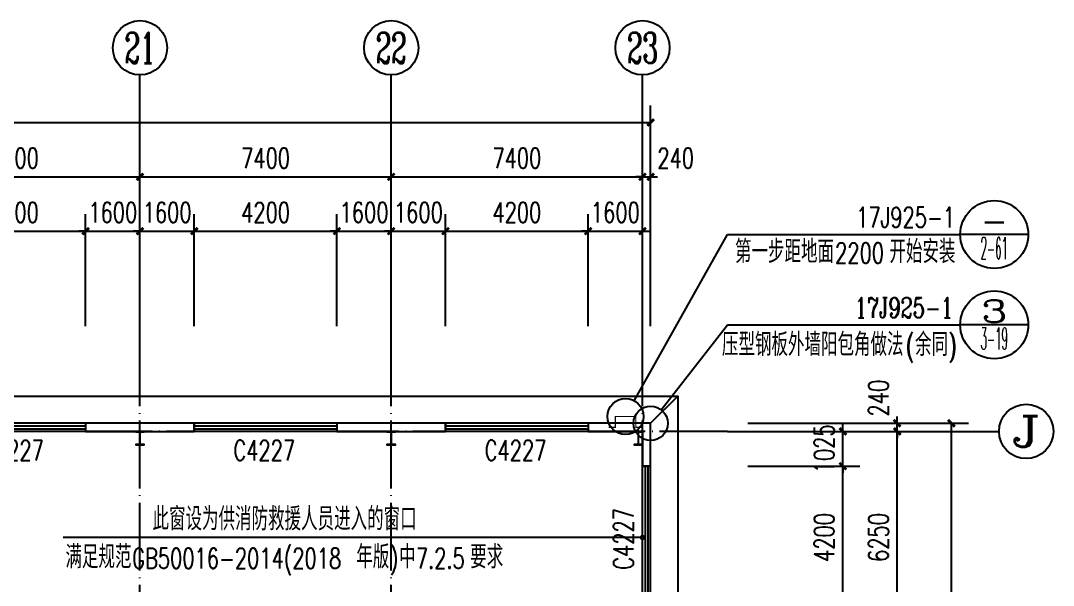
# Model space of a CAD drawing. Extents: x 13898408 to 14113608, y -853943 to -68012.
# Drawn here: x 14061094 to 14091508, y -244178 to -227543 of the extents above; entities that cross this region are included whole.
import ezdxf
from ezdxf.enums import TextEntityAlignment as Align

# ---------------------------------------------------------------- set-up
doc = ezdxf.new("R2010")
doc.units = 0
doc.header["$LTSCALE"] = 1000
doc.header["$MEASUREMENT"] = 0
doc.linetypes.add('DOTE', pattern=[2.42, 2, -0.2, 0.02, -0.2])
for name, color, linetype in [('AXIS', 3, 'Continuous'), ('AXIS_TEXT', 7, 'Continuous'), ('COLUMN', 2, 'Continuous'), ('DIM_IDEN', 3, 'Continuous'), ('DIM_LEAD', 3, 'Continuous'), ('DOTE', 1, 'DOTE'), ('PUB_DIM', 3, 'Continuous'), ('PUB_TEXT', 7, 'Continuous'), ('WALL-PARAPET', 6, 'Continuous'), ('WINDOW', 4, 'Continuous'), ('WINDOW_TEXT', 7, 'Continuous')]:
    doc.layers.add(name, color=color, linetype=linetype)
doc.styles.add('_TCH_AXIS', font='COMPLEX', dxfattribs={"bigfont": 'GBCBIG'})
doc.styles.add('_TCH_DIM', font='SIMPLEX', dxfattribs={"bigfont": 'GBCBIG'})
doc.styles.add('_TCH_DIM_T3', font='SIMPLEX', dxfattribs={"width": 0.705882, "bigfont": 'GBCBIG'})
doc.styles.add('_TCH_LABEL', font='COMPLEX', dxfattribs={"bigfont": 'GBCBIG'})
doc.styles.add('_TCH_WINDOW', font='SIMPLEX', dxfattribs={"height": 3.5, "bigfont": 'GBCBIG'})
doc.styles.add('COMPLEX', font='COMPLEX')
doc.dimstyles.new('_TCH_ARCH&&200', dxfattribs={"dimtxt": 595, "dimasz": 200, "dimexe": 500, "dimexo": 600, "dimgap": 252.5, "dimtad": 1, "dimdec": 0, "dimzin": 0, "dimdsep": 46, "dimtxsty": '_TCH_DIM_T3', "dimblk": 'ARCHTICK', "dimcen": 0.09, "dimclrt": 7, "dimazin": 2, "dimtfac": 1, "dimtdec": 0, "dimtix": 1, "dimtmove": 2, "dimatfit": 3, "dimfxl": 0, "dimtolj": 1, "dimtzin": 0, "dimarcsym": 0})

# ---------------------------------------------------------------- blocks, each defined once
blk = doc.blocks.new('A$C797E1D2B')
at = {"layer": 'COLUMN'}
h = blk.add_hatch(color=256, dxfattribs=at)
h.paths.add_polyline_path([(125, 400), (250, 400), (250, 388), (130, 388), (130, 200), (125, 200)])
h.paths.add_polyline_path([(0, 400), (125, 400), (125, 200), (120, 200), (120, 388), (0, 388)])
h.paths.add_polyline_path([(0, 12), (120, 12), (120, 200), (125, 200), (125, 0), (0, 0)])
h.paths.add_polyline_path([(125, 200), (130, 200), (130, 12), (250, 12), (250, 0), (125, 0)])
blk.add_lwpolyline([(250, 0), (250, 12), (130, 12), (130, 388), (250, 388), (250, 400), (0, 400), (0, 388), (120, 388), (120, 12), (0, 12), (0, 0)], close=True, dxfattribs=at)
blk = doc.blocks.new('_AXISO')
blk.add_circle((0, 0), 0.5)
at = {"layer": 'AXIS_TEXT', "style": 'COMPLEX', "width": 1.041667}
blk.add_attdef('A', text='', height=0.56, dxfattribs=at).set_placement((-0.25, -0.28), (0.25, -0.28), align=Align.FIT)
blk = doc.blocks.new('_ArchTick')
at = {"color": 0, "linetype": 'ByBlock', "const_width": 0.4}
blk.add_lwpolyline([(-0.5, -0.5), (0.5, 0.5)], dxfattribs=at)
blk = doc.blocks.new('*D99')
at = {"layer": 'AXIS', "color": 0, "lineweight": -2}
for p, q in [((13916368, -236543), (13916368, -230043)), ((14079648, -236543), (14079648, -230043)), ((13916368, -230543), (14079648, -230543))]:
    blk.add_line(p, q, dxfattribs=at)
at = {"layer": 'Defpoints', "color": 0}
for p in [(14079648, -230543), (13916368, -237143), (14079648, -237143)]:
    blk.add_point(p, dxfattribs=at)
at = {"layer": 'AXIS', "color": 0, "lineweight": -2, "xscale": 200, "yscale": 200, "zscale": 200, "rotation": 180}
blk.add_blockref('_ArchTick', (13916368, -230543), dxfattribs=at)
at = {"layer": 'AXIS', "color": 0, "lineweight": -2, "xscale": 200, "yscale": 200, "zscale": 200}
blk.add_blockref('_ArchTick', (14079648, -230543), dxfattribs=at)
at = {"layer": 'AXIS', "color": 7, "insert": (13998008, -229993), "char_height": 595, "attachment_point": 5, "style": '_TCH_DIM_T3'}
blk.add_mtext('\\A1;163280', dxfattribs=at)
blk = doc.blocks.new('*D120')
at = {"layer": 'AXIS', "color": 0, "lineweight": -2}
for p, q in [((14057208, -236543), (14057208, -231643)), ((14064608, -236543), (14064608, -231643)), ((14057208, -232143), (14064608, -232143))]:
    blk.add_line(p, q, dxfattribs=at)
at = {"layer": 'Defpoints', "color": 0}
for p in [(14064608, -232143), (14057208, -237143), (14064608, -237143)]:
    blk.add_point(p, dxfattribs=at)
at = {"layer": 'AXIS', "color": 0, "lineweight": -2, "xscale": 200, "yscale": 200, "zscale": 200, "rotation": 180}
blk.add_blockref('_ArchTick', (14057208, -232143), dxfattribs=at)
at = {"layer": 'AXIS', "color": 0, "lineweight": -2, "xscale": 200, "yscale": 200, "zscale": 200}
blk.add_blockref('_ArchTick', (14064608, -232143), dxfattribs=at)
at = {"layer": 'AXIS', "color": 7, "insert": (14060908, -231593), "char_height": 595, "attachment_point": 5, "style": '_TCH_DIM_T3'}
blk.add_mtext('\\A1;7400', dxfattribs=at)
blk = doc.blocks.new('*D121')
at = {"layer": 'AXIS', "color": 0, "lineweight": -2}
for p, q in [((14064608, -236543), (14064608, -231643)), ((14072008, -236543), (14072008, -231643)), ((14064608, -232143), (14072008, -232143))]:
    blk.add_line(p, q, dxfattribs=at)
at = {"layer": 'Defpoints', "color": 0}
for p in [(14072008, -232143), (14064608, -237143), (14072008, -237143)]:
    blk.add_point(p, dxfattribs=at)
at = {"layer": 'AXIS', "color": 0, "lineweight": -2, "xscale": 200, "yscale": 200, "zscale": 200, "rotation": 180}
blk.add_blockref('_ArchTick', (14064608, -232143), dxfattribs=at)
at = {"layer": 'AXIS', "color": 0, "lineweight": -2, "xscale": 200, "yscale": 200, "zscale": 200}
blk.add_blockref('_ArchTick', (14072008, -232143), dxfattribs=at)
at = {"layer": 'AXIS', "color": 7, "insert": (14068308, -231593), "char_height": 595, "attachment_point": 5, "style": '_TCH_DIM_T3'}
blk.add_mtext('\\A1;7400', dxfattribs=at)
blk = doc.blocks.new('*D122')
at = {"layer": 'AXIS', "color": 0, "lineweight": -2}
for p, q in [((14072008, -236543), (14072008, -231643)), ((14079408, -236543), (14079408, -231643)), ((14072008, -232143), (14079408, -232143))]:
    blk.add_line(p, q, dxfattribs=at)
at = {"layer": 'Defpoints', "color": 0}
for p in [(14079408, -232143), (14072008, -237143), (14079408, -237143)]:
    blk.add_point(p, dxfattribs=at)
at = {"layer": 'AXIS', "color": 0, "lineweight": -2, "xscale": 200, "yscale": 200, "zscale": 200, "rotation": 180}
blk.add_blockref('_ArchTick', (14072008, -232143), dxfattribs=at)
at = {"layer": 'AXIS', "color": 0, "lineweight": -2, "xscale": 200, "yscale": 200, "zscale": 200}
blk.add_blockref('_ArchTick', (14079408, -232143), dxfattribs=at)
at = {"layer": 'AXIS', "color": 7, "insert": (14075708, -231593), "char_height": 595, "attachment_point": 5, "style": '_TCH_DIM_T3'}
blk.add_mtext('\\A1;7400', dxfattribs=at)
blk = doc.blocks.new('*D123')
at = {"layer": 'AXIS', "color": 0, "lineweight": -2}
for p, q in [((14079408, -236543), (14079408, -231643)), ((14079648, -236543), (14079648, -231643)), ((14079408, -232143), (14079208, -232143)), ((14079408, -232143), (14079648, -232143)), ((14079648, -232143), (14079848, -232143))]:
    blk.add_line(p, q, dxfattribs=at)
at = {"layer": 'Defpoints', "color": 0}
for p in [(14079648, -232143), (14079408, -237143), (14079648, -237143)]:
    blk.add_point(p, dxfattribs=at)
at = {"layer": 'AXIS', "color": 0, "lineweight": -2, "xscale": 200, "yscale": 200, "zscale": 200}
blk.add_blockref('_ArchTick', (14079408, -232143), dxfattribs=at)
at = {"layer": 'AXIS', "color": 0, "lineweight": -2, "xscale": 200, "yscale": 200, "zscale": 200, "rotation": 180}
blk.add_blockref('_ArchTick', (14079648, -232143), dxfattribs=at)
at = {"layer": 'AXIS', "color": 7, "insert": (14080388, -231593), "char_height": 595, "attachment_point": 5, "style": '_TCH_DIM_T3'}
blk.add_mtext('\\A1;240', dxfattribs=at)
blk = doc.blocks.new('*D124')
at = {"layer": 'AXIS', "color": 0, "lineweight": -2}
for p, q in [((14082508, -239403), (14089008, -239403)), ((14088508, -289883), (14088508, -239403)), ((14082508, -289883), (14089008, -289883))]:
    blk.add_line(p, q, dxfattribs=at)
at = {"layer": 'Defpoints', "color": 0}
for p in [(14081908, -239403), (14088508, -239403), (14081908, -289883)]:
    blk.add_point(p, dxfattribs=at)
at = {"layer": 'AXIS', "color": 0, "lineweight": -2, "xscale": 200, "yscale": 200, "zscale": 200}
for p, rotation in [((14088508, -239403), 90), ((14088508, -289883), 270)]:
    blk.add_blockref('_ArchTick', p, dxfattribs=dict(at, rotation=rotation))
at = {"layer": 'AXIS', "color": 7, "insert": (14087958, -264643), "char_height": 595, "attachment_point": 5, "rotation": 90, "style": '_TCH_DIM_T3'}
blk.add_mtext('\\A1;50480', dxfattribs=at)
blk = doc.blocks.new('*D134')
at = {"layer": 'AXIS', "color": 0, "lineweight": -2}
for p, q in [((14082508, -239643), (14087408, -239643)), ((14086908, -245893), (14086908, -239643)), ((14082508, -245893), (14087408, -245893))]:
    blk.add_line(p, q, dxfattribs=at)
at = {"layer": 'Defpoints', "color": 0}
for p in [(14081908, -239643), (14086908, -239643), (14081908, -245893)]:
    blk.add_point(p, dxfattribs=at)
at = {"layer": 'AXIS', "color": 0, "lineweight": -2, "xscale": 200, "yscale": 200, "zscale": 200}
for p, rotation in [((14086908, -239643), 90), ((14086908, -245893), 270)]:
    blk.add_blockref('_ArchTick', p, dxfattribs=dict(at, rotation=rotation))
at = {"layer": 'AXIS', "color": 7, "insert": (14086358, -242768), "char_height": 595, "attachment_point": 5, "rotation": 90, "style": '_TCH_DIM_T3'}
blk.add_mtext('\\A1;6250', dxfattribs=at)
blk = doc.blocks.new('*D135')
at = {"layer": 'AXIS', "color": 0, "lineweight": -2}
for p, q in [((14086908, -239403), (14086908, -239203)), ((14082508, -239403), (14087408, -239403)), ((14082508, -239643), (14087408, -239643)), ((14086908, -239643), (14086908, -239403)), ((14086908, -239643), (14086908, -239843))]:
    blk.add_line(p, q, dxfattribs=at)
at = {"layer": 'Defpoints', "color": 0}
for p in [(14081908, -239403), (14081908, -239643), (14086908, -239403)]:
    blk.add_point(p, dxfattribs=at)
at = {"layer": 'AXIS', "color": 0, "lineweight": -2, "xscale": 200, "yscale": 200, "zscale": 200}
for p, rotation in [((14086908, -239403), 270), ((14086908, -239643), 90)]:
    blk.add_blockref('_ArchTick', p, dxfattribs=dict(at, rotation=rotation))
at = {"layer": 'AXIS', "color": 7, "insert": (14086358, -238663), "char_height": 595, "attachment_point": 5, "rotation": 90, "style": '_TCH_DIM_T3'}
blk.add_mtext('\\A1;240', dxfattribs=at)
blk = doc.blocks.new('$TCHSYS$WIN2D')
for p, q in [((-0.5, 0.5), (0.5, 0.5)), ((-0.5, 0.5), (-0.5, -0.5)), ((0.5, 0.5), (0.5, -0.5)), ((0.5, 0.1667), (-0.5, 0.1667)), ((0.5, -0.1667), (-0.5, -0.1667)), ((-0.5, -0.5), (0.5, -0.5))]:
    blk.add_line(p, q)
blk = doc.blocks.new('*D499')
at = {"layer": 'Defpoints', "color": 0}
for p in [(14063008, -233743), (14058808, -237143), (14063008, -237143)]:
    blk.add_point(p, dxfattribs=at)
at = {"layer": 'PUB_DIM', "color": 0, "lineweight": -2}
for p, q in [((14058808, -236543), (14058808, -233243)), ((14063008, -236543), (14063008, -233243)), ((14058808, -233743), (14063008, -233743))]:
    blk.add_line(p, q, dxfattribs=at)
at = {"layer": 'PUB_DIM', "color": 0, "lineweight": -2, "xscale": 200, "yscale": 200, "zscale": 200, "rotation": 180}
blk.add_blockref('_ArchTick', (14058808, -233743), dxfattribs=at)
at = {"layer": 'PUB_DIM', "color": 0, "lineweight": -2, "xscale": 200, "yscale": 200, "zscale": 200}
blk.add_blockref('_ArchTick', (14063008, -233743), dxfattribs=at)
at = {"layer": 'PUB_DIM', "color": 7, "insert": (14060908, -233193), "char_height": 595, "attachment_point": 5, "style": '_TCH_DIM_T3'}
blk.add_mtext('\\A1;4200', dxfattribs=at)
blk = doc.blocks.new('*D500')
at = {"layer": 'Defpoints', "color": 0}
for p in [(14064608, -233743), (14063008, -237143), (14064608, -237143)]:
    blk.add_point(p, dxfattribs=at)
at = {"layer": 'PUB_DIM', "color": 0, "lineweight": -2}
for p, q in [((14063008, -236543), (14063008, -233243)), ((14064608, -236543), (14064608, -233243)), ((14063008, -233743), (14062808, -233743)), ((14063008, -233743), (14064608, -233743)), ((14064608, -233743), (14064808, -233743))]:
    blk.add_line(p, q, dxfattribs=at)
at = {"layer": 'PUB_DIM', "color": 0, "lineweight": -2, "xscale": 200, "yscale": 200, "zscale": 200}
blk.add_blockref('_ArchTick', (14063008, -233743), dxfattribs=at)
at = {"layer": 'PUB_DIM', "color": 0, "lineweight": -2, "xscale": 200, "yscale": 200, "zscale": 200, "rotation": 180}
blk.add_blockref('_ArchTick', (14064608, -233743), dxfattribs=at)
at = {"layer": 'PUB_DIM', "color": 7, "insert": (14063808, -233193), "char_height": 595, "attachment_point": 5, "style": '_TCH_DIM_T3'}
blk.add_mtext('\\A1;1600', dxfattribs=at)
blk = doc.blocks.new('*D501')
at = {"layer": 'Defpoints', "color": 0}
for p in [(14066208, -233743), (14064608, -237143), (14066208, -237143)]:
    blk.add_point(p, dxfattribs=at)
at = {"layer": 'PUB_DIM', "color": 0, "lineweight": -2}
for p, q in [((14064608, -236543), (14064608, -233243)), ((14066208, -236543), (14066208, -233243)), ((14064608, -233743), (14064408, -233743)), ((14064608, -233743), (14066208, -233743)), ((14066208, -233743), (14066408, -233743))]:
    blk.add_line(p, q, dxfattribs=at)
at = {"layer": 'PUB_DIM', "color": 0, "lineweight": -2, "xscale": 200, "yscale": 200, "zscale": 200}
blk.add_blockref('_ArchTick', (14064608, -233743), dxfattribs=at)
at = {"layer": 'PUB_DIM', "color": 0, "lineweight": -2, "xscale": 200, "yscale": 200, "zscale": 200, "rotation": 180}
blk.add_blockref('_ArchTick', (14066208, -233743), dxfattribs=at)
at = {"layer": 'PUB_DIM', "color": 7, "insert": (14065408, -233193), "char_height": 595, "attachment_point": 5, "style": '_TCH_DIM_T3'}
blk.add_mtext('\\A1;1600', dxfattribs=at)
blk = doc.blocks.new('*D502')
at = {"layer": 'Defpoints', "color": 0}
for p in [(14070408, -233743), (14066208, -237143), (14070408, -237143)]:
    blk.add_point(p, dxfattribs=at)
at = {"layer": 'PUB_DIM', "color": 0, "lineweight": -2}
for p, q in [((14066208, -236543), (14066208, -233243)), ((14070408, -236543), (14070408, -233243)), ((14066208, -233743), (14070408, -233743))]:
    blk.add_line(p, q, dxfattribs=at)
at = {"layer": 'PUB_DIM', "color": 0, "lineweight": -2, "xscale": 200, "yscale": 200, "zscale": 200, "rotation": 180}
blk.add_blockref('_ArchTick', (14066208, -233743), dxfattribs=at)
at = {"layer": 'PUB_DIM', "color": 0, "lineweight": -2, "xscale": 200, "yscale": 200, "zscale": 200}
blk.add_blockref('_ArchTick', (14070408, -233743), dxfattribs=at)
at = {"layer": 'PUB_DIM', "color": 7, "insert": (14068308, -233193), "char_height": 595, "attachment_point": 5, "style": '_TCH_DIM_T3'}
blk.add_mtext('\\A1;4200', dxfattribs=at)
blk = doc.blocks.new('*D503')
at = {"layer": 'Defpoints', "color": 0}
for p in [(14072008, -233743), (14070408, -237143), (14072008, -237143)]:
    blk.add_point(p, dxfattribs=at)
at = {"layer": 'PUB_DIM', "color": 0, "lineweight": -2}
for p, q in [((14070408, -236543), (14070408, -233243)), ((14072008, -236543), (14072008, -233243)), ((14070408, -233743), (14070208, -233743)), ((14070408, -233743), (14072008, -233743)), ((14072008, -233743), (14072208, -233743))]:
    blk.add_line(p, q, dxfattribs=at)
at = {"layer": 'PUB_DIM', "color": 0, "lineweight": -2, "xscale": 200, "yscale": 200, "zscale": 200}
blk.add_blockref('_ArchTick', (14070408, -233743), dxfattribs=at)
at = {"layer": 'PUB_DIM', "color": 0, "lineweight": -2, "xscale": 200, "yscale": 200, "zscale": 200, "rotation": 180}
blk.add_blockref('_ArchTick', (14072008, -233743), dxfattribs=at)
at = {"layer": 'PUB_DIM', "color": 7, "insert": (14071208, -233193), "char_height": 595, "attachment_point": 5, "style": '_TCH_DIM_T3'}
blk.add_mtext('\\A1;1600', dxfattribs=at)
blk = doc.blocks.new('*D504')
at = {"layer": 'Defpoints', "color": 0}
for p in [(14073608, -233743), (14072008, -237143), (14073608, -237143)]:
    blk.add_point(p, dxfattribs=at)
at = {"layer": 'PUB_DIM', "color": 0, "lineweight": -2}
for p, q in [((14072008, -236543), (14072008, -233243)), ((14073608, -236543), (14073608, -233243)), ((14072008, -233743), (14071808, -233743)), ((14072008, -233743), (14073608, -233743)), ((14073608, -233743), (14073808, -233743))]:
    blk.add_line(p, q, dxfattribs=at)
at = {"layer": 'PUB_DIM', "color": 0, "lineweight": -2, "xscale": 200, "yscale": 200, "zscale": 200}
blk.add_blockref('_ArchTick', (14072008, -233743), dxfattribs=at)
at = {"layer": 'PUB_DIM', "color": 0, "lineweight": -2, "xscale": 200, "yscale": 200, "zscale": 200, "rotation": 180}
blk.add_blockref('_ArchTick', (14073608, -233743), dxfattribs=at)
at = {"layer": 'PUB_DIM', "color": 7, "insert": (14072808, -233193), "char_height": 595, "attachment_point": 5, "style": '_TCH_DIM_T3'}
blk.add_mtext('\\A1;1600', dxfattribs=at)
blk = doc.blocks.new('*D505')
at = {"layer": 'Defpoints', "color": 0}
for p in [(14077808, -233743), (14073608, -237143), (14077808, -237143)]:
    blk.add_point(p, dxfattribs=at)
at = {"layer": 'PUB_DIM', "color": 0, "lineweight": -2}
for p, q in [((14073608, -236543), (14073608, -233243)), ((14077808, -236543), (14077808, -233243)), ((14073608, -233743), (14077808, -233743))]:
    blk.add_line(p, q, dxfattribs=at)
at = {"layer": 'PUB_DIM', "color": 0, "lineweight": -2, "xscale": 200, "yscale": 200, "zscale": 200, "rotation": 180}
blk.add_blockref('_ArchTick', (14073608, -233743), dxfattribs=at)
at = {"layer": 'PUB_DIM', "color": 0, "lineweight": -2, "xscale": 200, "yscale": 200, "zscale": 200}
blk.add_blockref('_ArchTick', (14077808, -233743), dxfattribs=at)
at = {"layer": 'PUB_DIM', "color": 7, "insert": (14075708, -233193), "char_height": 595, "attachment_point": 5, "style": '_TCH_DIM_T3'}
blk.add_mtext('\\A1;4200', dxfattribs=at)
blk = doc.blocks.new('*D506')
at = {"layer": 'Defpoints', "color": 0}
for p in [(14079408, -233743), (14077808, -237143), (14079408, -237143)]:
    blk.add_point(p, dxfattribs=at)
at = {"layer": 'PUB_DIM', "color": 0, "lineweight": -2}
for p, q in [((14077808, -236543), (14077808, -233243)), ((14079408, -236543), (14079408, -233243)), ((14077808, -233743), (14077608, -233743)), ((14077808, -233743), (14079408, -233743)), ((14079408, -233743), (14079608, -233743))]:
    blk.add_line(p, q, dxfattribs=at)
at = {"layer": 'PUB_DIM', "color": 0, "lineweight": -2, "xscale": 200, "yscale": 200, "zscale": 200}
blk.add_blockref('_ArchTick', (14077808, -233743), dxfattribs=at)
at = {"layer": 'PUB_DIM', "color": 0, "lineweight": -2, "xscale": 200, "yscale": 200, "zscale": 200, "rotation": 180}
blk.add_blockref('_ArchTick', (14079408, -233743), dxfattribs=at)
at = {"layer": 'PUB_DIM', "color": 7, "insert": (14078608, -233193), "char_height": 595, "attachment_point": 5, "style": '_TCH_DIM_T3'}
blk.add_mtext('\\A1;1600', dxfattribs=at)
blk = doc.blocks.new('*D526')
at = {"layer": 'Defpoints', "color": 0}
for p in [(14081908, -240668), (14085308, -240668), (14081908, -244868)]:
    blk.add_point(p, dxfattribs=at)
at = {"layer": 'PUB_DIM', "color": 0, "lineweight": -2}
for p, q in [((14082508, -240668), (14085808, -240668)), ((14085308, -244868), (14085308, -240668)), ((14082508, -244868), (14085808, -244868))]:
    blk.add_line(p, q, dxfattribs=at)
at = {"layer": 'PUB_DIM', "color": 0, "lineweight": -2, "xscale": 200, "yscale": 200, "zscale": 200}
for p, rotation in [((14085308, -240668), 90), ((14085308, -244868), 270)]:
    blk.add_blockref('_ArchTick', p, dxfattribs=dict(at, rotation=rotation))
at = {"layer": 'PUB_DIM', "color": 7, "insert": (14084758, -242768), "char_height": 595, "attachment_point": 5, "rotation": 90, "style": '_TCH_DIM_T3'}
blk.add_mtext('\\A1;4200', dxfattribs=at)
blk = doc.blocks.new('*D527')
at = {"layer": 'Defpoints', "color": 0}
for p in [(14081908, -239643), (14085308, -239643), (14081908, -240668)]:
    blk.add_point(p, dxfattribs=at)
at = {"layer": 'PUB_DIM', "color": 0, "lineweight": -2}
for p, q in [((14082508, -239643), (14085808, -239643)), ((14085308, -239643), (14085308, -239443)), ((14085308, -240668), (14085308, -239643)), ((14082508, -240668), (14085808, -240668)), ((14085308, -240668), (14085308, -240868))]:
    blk.add_line(p, q, dxfattribs=at)
at = {"layer": 'PUB_DIM', "color": 0, "lineweight": -2, "xscale": 200, "yscale": 200, "zscale": 200}
for p, rotation in [((14085308, -239643), 270), ((14085308, -240668), 90)]:
    blk.add_blockref('_ArchTick', p, dxfattribs=dict(at, rotation=rotation))
at = {"layer": 'PUB_DIM', "color": 7, "insert": (14084758, -240156), "char_height": 595, "attachment_point": 5, "rotation": 90, "style": '_TCH_DIM_T3'}
blk.add_mtext('\\A1;1025', dxfattribs=at)

msp = doc.modelspace()

# ---------------------------------------------------------------- linework, layer by layer
at = {"ltscale": 0.5}
msp.add_line((14079648, -239403.1), (14080448, -238603.1), dxfattribs=at)
msp.add_lwpolyline([(14057208, -238603.1), (14080448, -238603.1), (14080448, -252143.1)], dxfattribs=at)
at = {"const_width": 30}
msp.add_lwpolyline([(14079408, -239523.1), (14079208, -239523.1), (14079208, -239203.1), (14078608, -239203.1), (14078608, -239523.1), (14078408, -239523.1)], dxfattribs=at)
at = {"layer": 'AXIS'}
for p, q in [((14064608, -237143.1), (14064608, -229143.1)), ((14072008, -237143.1), (14072008, -229143.1)), ((14079408, -237143.1), (14079408, -229143.1)), ((14081908, -239643.1), (14089908, -239643.1))]:
    msp.add_line(p, q, dxfattribs=at)
at = {"layer": 'DIM_IDEN'}
for p, q in [((14079957.9, -239005.4), (14081908, -236503.6)), ((14081908, -236503.6), (14088767.5, -236503.6)), ((14090767.5, -236503.6), (14088767.5, -236503.6))]:
    msp.add_line(p, q, dxfattribs=at)
for centre, radius in [((14089767.5, -236503.6), 1000), ((14079648, -239403.1), 504.2)]:
    msp.add_circle(centre, radius, dxfattribs=at)
at = {"layer": 'DIM_LEAD'}
for p, q in [((14079166.9, -238740.4), (14081908, -233843.1)), ((14081908, -233843.1), (14088767.5, -233843.1)), ((14090767.5, -233843.1), (14088767.5, -233843.1)), ((14075308, -242768.1), (14062346.2, -242768.1)), ((14079408, -242768.1), (14075308, -242768.1))]:
    msp.add_line(p, q, dxfattribs=at)
at = {"layer": 'DIM_LEAD', "const_width": 80}
msp.add_lwpolyline([(14079448, -242768.1, 1), (14079368, -242768.1, 1)], format="xyb", close=True, dxfattribs=at)
at = {"layer": 'DIM_LEAD'}
for centre, radius in [((14089767.5, -233843.1), 1000), ((14078908, -239203.1), 530.2)]:
    msp.add_circle(centre, radius, dxfattribs=at)
at = {"layer": 'DOTE'}
for p, q in [((14064608, -292143.1), (14064608, -237143.1)), ((14072008, -292143.1), (14072008, -237143.1)), ((14079408, -292143.1), (14079408, -237143.1)), ((14081908, -239643.1), (13914108, -239643.1))]:
    msp.add_line(p, q, dxfattribs=at)
at = {"layer": 'WALL-PARAPET'}
for p, q in [((14066208, -239403.1), (14063008, -239403.1)), ((14063008, -239403.1), (14063008, -239643.1)), ((14063008, -239643.1), (14066208, -239643.1)), ((14066208, -239643.1), (14066208, -239403.1)), ((14073608, -239403.1), (14070408, -239403.1)), ((14070408, -239403.1), (14070408, -239643.1)), ((14070408, -239643.1), (14073608, -239643.1)), ((14073608, -239643.1), (14073608, -239403.1)), ((14079648, -239403.1), (14077808, -239403.1)), ((14077808, -239403.1), (14077808, -239643.1)), ((14077808, -239643.1), (14079408, -239643.1)), ((14079408, -239643.1), (14079408, -240668.1)), ((14079648, -240668.1), (14079648, -239403.1)), ((14079408, -240668.1), (14079648, -240668.1))]:
    msp.add_line(p, q, dxfattribs=at)

# ---------------------------------------------------------------- block references
at = {"rotation": 180}
for p in [(14064733, -239643.1), (14072133, -239643.1), (14079408, -239643.1)]:
    msp.add_blockref('A$C797E1D2B', p, dxfattribs=at)
at = {"layer": 'AXIS'}
ref = msp.add_blockref('_AXISO', (14064608, -228343.1), dxfattribs=dict(at, xscale=1600, yscale=1600, zscale=1600))
ref.add_attrib('A', '21', dxfattribs={"layer": 'AXIS_TEXT', "ltscale": 0.5, "height": 905.1, "style": '_TCH_AXIS', "width": 0.724138}).set_placement((14064155.4, -228795.6), (14065060.5, -228795.6), align=Align.FIT)
ref = msp.add_blockref('_AXISO', (14072008, -228343.1), dxfattribs=dict(at, xscale=1600, yscale=1600, zscale=1600))
ref.add_attrib('A', '22', dxfattribs={"layer": 'AXIS_TEXT', "ltscale": 0.5, "height": 905.1, "style": '_TCH_AXIS', "width": 0.617647}).set_placement((14071555.4, -228795.6), (14072460.5, -228795.6), align=Align.FIT)
ref = msp.add_blockref('_AXISO', (14079408, -228343.1), dxfattribs=dict(at, xscale=1600, yscale=1600, zscale=1600))
ref.add_attrib('A', '23', dxfattribs={"layer": 'AXIS_TEXT', "ltscale": 0.5, "height": 905.1, "style": '_TCH_AXIS', "width": 0.617647}).set_placement((14078955.4, -228795.6), (14079860.5, -228795.6), align=Align.FIT)
ref = msp.add_blockref('_AXISO', (14090708, -239643.1), dxfattribs=dict(at, xscale=1600, yscale=1600, zscale=1600))
ref.add_attrib('A', 'J', dxfattribs={"layer": 'AXIS_TEXT', "ltscale": 0.5, "height": 905.1, "style": '_TCH_AXIS', "width": 1.909091}).set_placement((14090255.4, -240095.6), (14091160.5, -240095.6), align=Align.FIT)
at = {"layer": 'WINDOW'}
ref = msp.add_blockref('$TCHSYS$WIN2D', (14060908, -239523.1), dxfattribs=dict(at, xscale=4200, yscale=-240, zscale=4200, rotation=180))
ref.add_attrib('A', 'C4227', (14059958, -240500.4), dxfattribs={"layer": 'WINDOW_TEXT', "ltscale": 0.5, "height": 595, "style": '_TCH_WINDOW', "width": 0.705882})
ref = msp.add_blockref('$TCHSYS$WIN2D', (14068308, -239523.1), dxfattribs=dict(at, xscale=4200, yscale=-240, zscale=4200, rotation=180))
ref.add_attrib('A', 'C4227', (14067358, -240500.4), dxfattribs={"layer": 'WINDOW_TEXT', "ltscale": 0.5, "height": 595, "style": '_TCH_WINDOW', "width": 0.705882})
ref = msp.add_blockref('$TCHSYS$WIN2D', (14075708, -239523.1), dxfattribs=dict(at, xscale=4200, yscale=-240, zscale=4200, rotation=180))
ref.add_attrib('A', 'C4227', (14074758, -240500.4), dxfattribs={"layer": 'WINDOW_TEXT', "ltscale": 0.5, "height": 595, "style": '_TCH_WINDOW', "width": 0.705882})
ref = msp.add_blockref('$TCHSYS$WIN2D', (14079528, -242768.1), dxfattribs=dict(at, xscale=4200, yscale=-240, zscale=4200, rotation=90))
ref.add_attrib('A', 'C4227', (14079145.7, -243718.1), dxfattribs={"layer": 'WINDOW_TEXT', "ltscale": 0.5, "height": 595, "rotation": 90, "style": '_TCH_WINDOW', "width": 0.705882})

# ---------------------------------------------------------------- texts
at = {"layer": 'PUB_TEXT', "width": 0.705882}
for s, style, p in [('17J925-1', '_TCH_DIM', (14085697.5, -233633.1)), ('2200', '_TCH_DIM', (14085080.9, -234686.1)), ('17J925-1', '_TCH_LABEL', (14085657.5, -236293.6)), ('(', '_TCH_LABEL', (14087154.5, -237421.9)), (')', '_TCH_LABEL', (14088417.5, -237421.9)), ('GB50016-2014(2018', '_TCH_DIM', (14064378.6, -243678.1)), (')', '_TCH_DIM', (14071961.6, -243678.1)), ('7.2.5', '_TCH_DIM', (14072733.1, -243678.1))]:
    msp.add_text(s, height=595, dxfattribs=dict(at, style=style)).set_placement(p)
at = {"layer": 'PUB_TEXT'}
for s, height, style, width, p, p2 in [('-', 644, '_TCH_DIM', 1.458333, (14089365, -233762.6), (14090170, -233762.6)), ('2-61', 643.99, '_TCH_DIM', 0.369718, (14089365, -234567.6), (14090170, -234567.6)), ('3', 644, '_TCH_LABEL', 1.875, (14089365, -236423.1), (14090170, -236423.1)), ('3-19', 643.99, '_TCH_LABEL', 0.35473, (14089365, -237228), (14090170, -237228))]:
    msp.add_text(s, height=height, dxfattribs=dict(at, style=style, width=width)).set_placement(p, p2, align=Align.FIT)
for s, height, style, p in [('第一步距地面', 675.18, '_TCH_DIM', (14082132, -234686.1)), ('开始安装', 675.18, '_TCH_DIM', (14086680.9, -234686.1)), ('压型钢板外墙阳包角做法', 675.177, '_TCH_LABEL', (14081748.2, -237421.9)), ('余同', 675.18, '_TCH_LABEL', (14087434.5, -237421.9)), ('此窗设为供消防救援人员进入的窗口', 675.177, '_TCH_DIM', (14064977.1, -242558.1)), ('满足规范', 675.18, '_TCH_DIM', (14062412.6, -243678.1)), ('年版', 675.18, '_TCH_DIM', (14070978.6, -243678.1)), ('中', 675.2, '_TCH_DIM', (14072241.6, -243678.1)), ('要求', 675.18, '_TCH_DIM', (14074333.1, -243678.1))]:
    msp.add_text(s, height=height, dxfattribs=dict(at, style=style)).set_placement(p)

# ---------------------------------------------------------------- dimensions: what is measured, and where the dimension line sits
at = {"layer": 'AXIS'}
for p1, p2, distance, text, picture, middle in [((13916368, -237143.1), (14079648, -237143.1), 6600, '163280', '*D99', (13998008, -229993.1)), ((14057208, -237143.1), (14064608, -237143.1), 5000, '7400', '*D120', (14060908, -231593.1)), ((14064608, -237143.1), (14072008, -237143.1), 5000, '7400', '*D121', (14068308, -231593.1)), ((14072008, -237143.1), (14079408, -237143.1), 5000, '7400', '*D122', (14075708, -231593.1)), ((14081908, -289883.1), (14081908, -239403.1), -6600, '50480', '*D124', (14087958, -264643.1)), ((14081908, -245893.1), (14081908, -239643.1), -5000, '6250', '*D134', (14086358, -242768.1))]:
    dim = msp.add_aligned_dim(p1=p1, p2=p2, distance=distance, text=text, dimstyle='_TCH_ARCH&&200', dxfattribs=at)
    dim.commit()
    dim.dimension.update_dxf_attribs({"geometry": picture, "text_midpoint": middle})
for base, p1, p2, angle, picture, middle in [((14079648, -232143.1), (14079408, -237143.1), (14079648, -237143.1), 0, '*D123', (14080388, -231593.1)), ((14086908, -239403.1), (14081908, -239643.1), (14081908, -239403.1), 90, '*D135', (14086358, -238663.1))]:
    dim = msp.add_linear_dim(base=base, p1=p1, p2=p2, angle=angle, text='240', dimstyle='_TCH_ARCH&&200', dxfattribs=at)
    dim.commit()
    dim.dimension.update_dxf_attribs({"geometry": picture, "text_midpoint": middle, "dimtype": 161})
at = {"layer": 'PUB_DIM'}
for p1, p2, distance, text, picture, middle in [((14058808, -237143.1), (14063008, -237143.1), 3400, '4200', '*D499', (14060908, -233193.1)), ((14063008, -237143.1), (14064608, -237143.1), 3400, '1600', '*D500', (14063808, -233193.1)), ((14064608, -237143.1), (14066208, -237143.1), 3400, '1600', '*D501', (14065408, -233193.1)), ((14066208, -237143.1), (14070408, -237143.1), 3400, '4200', '*D502', (14068308, -233193.1)), ((14070408, -237143.1), (14072008, -237143.1), 3400, '1600', '*D503', (14071208, -233193.1)), ((14072008, -237143.1), (14073608, -237143.1), 3400, '1600', '*D504', (14072808, -233193.1)), ((14073608, -237143.1), (14077808, -237143.1), 3400, '4200', '*D505', (14075708, -233193.1)), ((14077808, -237143.1), (14079408, -237143.1), 3400, '1600', '*D506', (14078608, -233193.1)), ((14081908, -240668.1), (14081908, -239643.1), -3400, '1025', '*D527', (14084758, -240155.6)), ((14081908, -244868.1), (14081908, -240668.1), -3400, '4200', '*D526', (14084758, -242768.1))]:
    dim = msp.add_aligned_dim(p1=p1, p2=p2, distance=distance, text=text, dimstyle='_TCH_ARCH&&200', dxfattribs=at)
    dim.commit()
    dim.dimension.update_dxf_attribs({"geometry": picture, "text_midpoint": middle})

doc.saveas('drawing.dxf')
